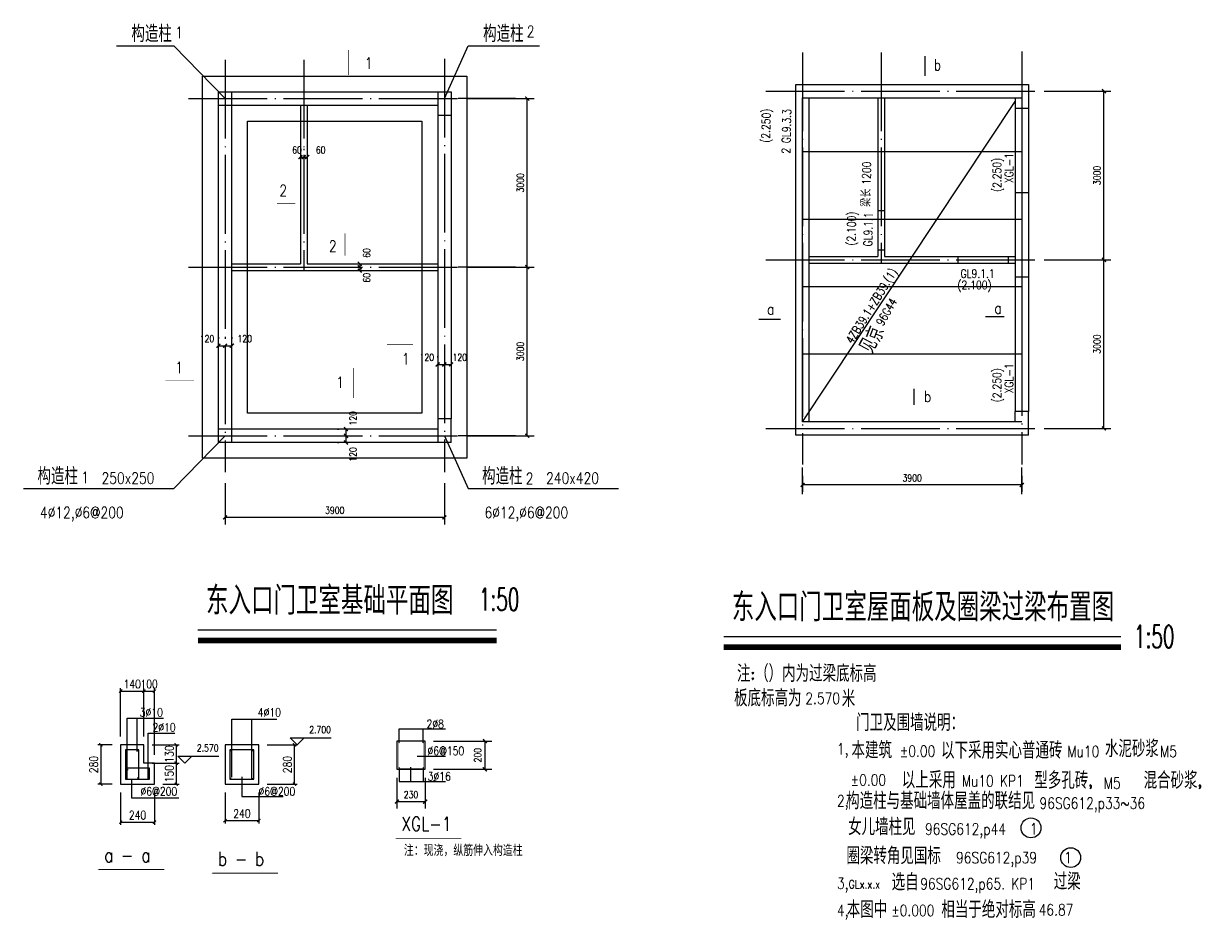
# Model space of a CAD drawing. Extents: x 782421 to 818568, y -186942 to -170294.
# Drawn here: x 782421 to 803353, y -186942 to -171001 of the extents above; entities that cross this region are included whole.
import ezdxf
from ezdxf.enums import TextEntityAlignment as Align

# ---------------------------------------------------------------- set-up
doc = ezdxf.new("R2010")
doc.units = 0
doc.header["$LTSCALE"] = 700
doc.header["$MEASUREMENT"] = 0
doc.linetypes.add('DOTE', pattern=[2.42, 2, -0.2, 0.02, -0.2])
doc.layers.get('0').update_dxf_attribs({"color": 150, "linetype": 'CONTINUOUS'})
for name, color, linetype in [('12', 7, 'CONTINUOUS'), ('AXIS', 3, 'CONTINUOUS'), ('DIM', 3, 'CONTINUOUS'), ('DOTE', 1, 'DOTE'), ('PO', 4, 'CONTINUOUS'), ('PUB_DIM', 3, 'CONTINUOUS'), ('WALL', 4, 'CONTINUOUS')]:
    doc.layers.add(name, color=color, linetype=linetype)
doc.styles.add('_HZTXT1', font='complex.shx', dxfattribs={"width": 0.8, "bigfont": 'hztxt.shx'})
doc.styles.add('_ROMANS', font='ROMANS.shx', dxfattribs={"width": 0.6})
doc.styles.add('DIM_FONT', font='SIMPLEX', dxfattribs={"width": 0.8})
doc.dimstyles.new('DIMN50', dxfattribs={"dimscale": 0.5, "dimtxt": 250, "dimasz": 1, "dimexe": 250, "dimexo": 300, "dimgap": 125, "dimtad": 1, "dimdec": 0, "dimzin": 0, "dimtxsty": 'DIM_FONT', "dimblk": '_DIMX', "dimblk1": '_DIMX', "dimblk2": '_DIMX', "dimsah": 1, "dimcen": 9, "dimdle": 48, "dimclrd": 256, "dimclrt": 7, "dimazin": 3, "dimtfac": 1, "dimtdec": 0, "dimtix": 1, "dimtmove": 0, "dimatfit": 3, "dimtolj": 1, "dimtzin": 0})
doc.dimstyles.new('NORMAL', dxfattribs={"dimtxt": 250, "dimasz": 1, "dimexe": 250, "dimexo": 300, "dimgap": 125, "dimtad": 1, "dimdec": 0, "dimzin": 0, "dimtxsty": 'DIM_FONT', "dimblk": '_DIMX', "dimblk1": '_DIMX', "dimblk2": '_DIMX', "dimsah": 1, "dimcen": 9, "dimdle": 48, "dimclrd": 256, "dimclrt": 7, "dimazin": 3, "dimtfac": 1, "dimtdec": 0, "dimtix": 1, "dimtmove": 0, "dimatfit": 3, "dimtolj": 1, "dimtzin": 0})

# ---------------------------------------------------------------- blocks, each defined once
blk = doc.blocks.new('_DIMX')
blk.add_lwpolyline([(-70, -70, 50, 50, 0), (70, 70, 50, 50, 0)], format="xyseb")
blk = doc.blocks.new('*D1')
at = {"color": 0, "linetype": 'BYBLOCK'}
for p, q in [((879293, -133246), (880482, -133246)), ((879293, -136246), (880482, -136246))]:
    blk.add_line(p, q, dxfattribs=at)
at = {"linetype": 'BYBLOCK'}
blk.add_line((880357, -136246), (880357, -133247), dxfattribs=at)
at = {"linetype": 'BYBLOCK', "xscale": 0.5, "yscale": 0.5, "zscale": 0.5}
for p, rotation in [((880357, -133246), 90), ((880357, -136246), 270)]:
    blk.add_blockref('_DIMX', p, dxfattribs=dict(at, rotation=rotation))
at = {"color": 7, "linetype": 'BYBLOCK', "insert": (880232, -134746), "char_height": 125, "attachment_point": 5, "rotation": 90, "style": 'DIM_FONT'}
blk.add_mtext('\\A1;3000', dxfattribs=at)
blk = doc.blocks.new('*D2')
at = {"color": 0, "linetype": 'BYBLOCK'}
for p, q in [((882246, -137089), (882246, -137376)), ((886146, -137089), (886146, -137376))]:
    blk.add_line(p, q, dxfattribs=at)
at = {"linetype": 'BYBLOCK'}
blk.add_line((886145, -137251), (882246, -137251), dxfattribs=at)
at = {"linetype": 'BYBLOCK', "xscale": 0.5, "yscale": 0.5, "zscale": 0.5}
for p, rotation in [((882246, -137251), 179.9999999999966), ((886146, -137251), 359.9999999999966)]:
    blk.add_blockref('_DIMX', p, dxfattribs=dict(at, rotation=rotation))
at = {"color": 7, "linetype": 'BYBLOCK', "insert": (884196, -137126), "char_height": 125, "attachment_point": 5, "style": 'DIM_FONT'}
blk.add_mtext('\\A1;3900', dxfattribs=at)
blk = doc.blocks.new('*D3')
at = {"color": 0, "linetype": 'BYBLOCK'}
for p, q in [((879293, -130246), (880482, -130246)), ((879293, -133246), (880482, -133246))]:
    blk.add_line(p, q, dxfattribs=at)
at = {"linetype": 'BYBLOCK'}
blk.add_line((880357, -133246), (880357, -130247), dxfattribs=at)
at = {"linetype": 'BYBLOCK', "xscale": 0.5, "yscale": 0.5, "zscale": 0.5}
for p, rotation in [((880357, -130246), 90), ((880357, -133246), 270)]:
    blk.add_blockref('_DIMX', p, dxfattribs=dict(at, rotation=rotation))
at = {"color": 7, "linetype": 'BYBLOCK', "insert": (880232, -131746), "char_height": 125, "attachment_point": 5, "rotation": 90, "style": 'DIM_FONT'}
blk.add_mtext('\\A1;3000', dxfattribs=at)
blk = doc.blocks.new('*D5')
at = {"color": 0, "linetype": 'BYBLOCK'}
for p, q in [((784800, -148366), (786000, -148366)), ((784800, -151366), (786000, -151366))]:
    blk.add_line(p, q, dxfattribs=at)
at = {"linetype": 'BYBLOCK'}
blk.add_line((785875, -151366), (785875, -148367), dxfattribs=at)
at = {"linetype": 'BYBLOCK', "xscale": 0.5, "yscale": 0.5, "zscale": 0.5}
for p, rotation in [((785875, -148366), 90), ((785875, -151366), 270)]:
    blk.add_blockref('_DIMX', p, dxfattribs=dict(at, rotation=rotation))
at = {"color": 7, "linetype": 'BYBLOCK', "insert": (785750, -149866), "char_height": 125, "attachment_point": 5, "rotation": 90, "style": 'DIM_FONT'}
blk.add_mtext('\\A1;3000', dxfattribs=at)
blk = doc.blocks.new('*D6')
at = {"color": 0, "linetype": 'BYBLOCK'}
for p, q in [((865179, -137089), (865179, -137824)), ((869079, -137089), (869079, -137824))]:
    blk.add_line(p, q, dxfattribs=at)
at = {"linetype": 'BYBLOCK'}
blk.add_line((869079, -137699), (865180, -137699), dxfattribs=at)
at = {"linetype": 'BYBLOCK', "xscale": 0.5, "yscale": 0.5, "zscale": 0.5}
for p, rotation in [((865179, -137699), 179.9999999999966), ((869079, -137699), 359.9999999999966)]:
    blk.add_blockref('_DIMX', p, dxfattribs=dict(at, rotation=rotation))
at = {"color": 7, "linetype": 'BYBLOCK', "insert": (867129, -137574), "char_height": 125, "attachment_point": 5, "style": 'DIM_FONT'}
blk.add_mtext('\\A1;3900', dxfattribs=at)
blk = doc.blocks.new('*D13')
at = {"color": 0, "linetype": 'BYBLOCK'}
for p, q in [((878228, -136246), (878253, -136246)), ((878228, -136366), (878253, -136366))]:
    blk.add_line(p, q, dxfattribs=at)
at = {"linetype": 'BYBLOCK'}
for p, q in [((878378, -136246), (878378, -136245)), ((878378, -136246), (878378, -136366)), ((878378, -136246), (878378, -136366)), ((878378, -136367), (878378, -136367))]:
    blk.add_line(p, q, dxfattribs=at)
at = {"linetype": 'BYBLOCK', "xscale": 0.5, "yscale": 0.5, "zscale": 0.5}
for p, rotation in [((878378, -136246), 270), ((878378, -136366), 90)]:
    blk.add_blockref('_DIMX', p, dxfattribs=dict(at, rotation=rotation))
at = {"color": 7, "linetype": 'BYBLOCK', "insert": (878503, -136579), "char_height": 125, "attachment_point": 5, "rotation": 90, "style": 'DIM_FONT'}
blk.add_mtext('\\A1;120', dxfattribs=at)
blk = doc.blocks.new('*D12')
at = {"color": 0, "linetype": 'BYBLOCK'}
for p, q in [((878228, -136126), (878253, -136126)), ((878228, -136246), (878253, -136246))]:
    blk.add_line(p, q, dxfattribs=at)
at = {"linetype": 'BYBLOCK'}
for p, q in [((878378, -136126), (878378, -136125)), ((878378, -136126), (878378, -136246)), ((878378, -136126), (878378, -136246)), ((878378, -136247), (878378, -136247))]:
    blk.add_line(p, q, dxfattribs=at)
at = {"linetype": 'BYBLOCK', "xscale": 0.5, "yscale": 0.5, "zscale": 0.5}
for p, rotation in [((878378, -136126), 270), ((878378, -136246), 90)]:
    blk.add_blockref('_DIMX', p, dxfattribs=dict(at, rotation=rotation))
at = {"color": 7, "linetype": 'BYBLOCK', "insert": (878503, -135935), "char_height": 125, "attachment_point": 5, "rotation": 90, "style": 'DIM_FONT'}
blk.add_mtext('\\A1;120', dxfattribs=at)
blk = doc.blocks.new('*D9')
at = {"color": 0, "linetype": 'BYBLOCK'}
for p, q in [((878895, -135598), (878895, -135623)), ((879015, -135598), (879015, -135623))]:
    blk.add_line(p, q, dxfattribs=at)
at = {"linetype": 'BYBLOCK'}
for p, q in [((878895, -135748), (878894, -135748)), ((878895, -135748), (879015, -135748)), ((878895, -135748), (879015, -135748)), ((879016, -135748), (879016, -135748))]:
    blk.add_line(p, q, dxfattribs=at)
at = {"linetype": 'BYBLOCK', "xscale": 0.5, "yscale": 0.5, "zscale": 0.5}
blk.add_blockref('_DIMX', (878895, -135748), dxfattribs=at)
at = {"linetype": 'BYBLOCK', "xscale": 0.5, "yscale": 0.5, "zscale": 0.5, "rotation": 180}
blk.add_blockref('_DIMX', (879015, -135748), dxfattribs=at)
at = {"color": 7, "linetype": 'BYBLOCK', "insert": (879169, -135623), "char_height": 125, "attachment_point": 5, "style": 'DIM_FONT'}
blk.add_mtext('\\A1;120', dxfattribs=at)
blk = doc.blocks.new('*D8')
at = {"color": 0, "linetype": 'BYBLOCK'}
for p, q in [((878775, -135598), (878775, -135623)), ((878895, -135598), (878895, -135623))]:
    blk.add_line(p, q, dxfattribs=at)
at = {"linetype": 'BYBLOCK'}
for p, q in [((878775, -135748), (878774, -135748)), ((878775, -135748), (878895, -135748)), ((878775, -135748), (878895, -135748)), ((878896, -135748), (878896, -135748))]:
    blk.add_line(p, q, dxfattribs=at)
at = {"linetype": 'BYBLOCK', "xscale": 0.5, "yscale": 0.5, "zscale": 0.5}
blk.add_blockref('_DIMX', (878775, -135748), dxfattribs=at)
at = {"linetype": 'BYBLOCK', "xscale": 0.5, "yscale": 0.5, "zscale": 0.5, "rotation": 180}
blk.add_blockref('_DIMX', (878895, -135748), dxfattribs=at)
at = {"color": 7, "linetype": 'BYBLOCK', "insert": (878583, -135623), "char_height": 125, "attachment_point": 5, "style": 'DIM_FONT'}
blk.add_mtext('\\A1;120', dxfattribs=at)
blk = doc.blocks.new('*D7')
at = {"color": 0, "linetype": 'BYBLOCK'}
for p, q in [((869477, -130246), (870677, -130246)), ((869477, -133246), (870677, -133246))]:
    blk.add_line(p, q, dxfattribs=at)
at = {"linetype": 'BYBLOCK'}
blk.add_line((870552, -133246), (870552, -130247), dxfattribs=at)
at = {"linetype": 'BYBLOCK', "xscale": 0.5, "yscale": 0.5, "zscale": 0.5}
for p, rotation in [((870552, -130246), 90), ((870552, -133246), 270)]:
    blk.add_blockref('_DIMX', p, dxfattribs=dict(at, rotation=rotation))
at = {"color": 7, "linetype": 'BYBLOCK', "insert": (870427, -131746), "char_height": 125, "attachment_point": 5, "rotation": 90, "style": 'DIM_FONT'}
blk.add_mtext('\\A1;3000', dxfattribs=at)
blk = doc.blocks.new('*D17')
at = {"color": 0, "linetype": 'BYBLOCK'}
for p, q in [((877240, -133246), (877265, -133246)), ((877240, -133306), (877265, -133306))]:
    blk.add_line(p, q, dxfattribs=at)
at = {"linetype": 'BYBLOCK'}
for p, q in [((877390, -133246), (877390, -133245)), ((877390, -133246), (877390, -133306)), ((877390, -133246), (877390, -133306)), ((877390, -133307), (877390, -133307))]:
    blk.add_line(p, q, dxfattribs=at)
at = {"linetype": 'BYBLOCK', "xscale": 0.5, "yscale": 0.5, "zscale": 0.5}
for p, rotation in [((877390, -133246), 270), ((877390, -133306), 90)]:
    blk.add_blockref('_DIMX', p, dxfattribs=dict(at, rotation=rotation))
at = {"color": 7, "linetype": 'BYBLOCK', "insert": (877515, -133434), "char_height": 125, "attachment_point": 5, "rotation": 90, "style": 'DIM_FONT'}
blk.add_mtext('\\A1;60', dxfattribs=at)
blk = doc.blocks.new('*D16')
at = {"color": 0, "linetype": 'BYBLOCK'}
for p, q in [((877240, -133186), (877265, -133186)), ((877240, -133246), (877265, -133246))]:
    blk.add_line(p, q, dxfattribs=at)
at = {"linetype": 'BYBLOCK'}
for p, q in [((877390, -133186), (877390, -133185)), ((877390, -133186), (877390, -133246)), ((877390, -133186), (877390, -133246)), ((877390, -133247), (877390, -133247))]:
    blk.add_line(p, q, dxfattribs=at)
at = {"linetype": 'BYBLOCK', "xscale": 0.5, "yscale": 0.5, "zscale": 0.5}
for p, rotation in [((877390, -133186), 270), ((877390, -133246), 90)]:
    blk.add_blockref('_DIMX', p, dxfattribs=dict(at, rotation=rotation))
at = {"color": 7, "linetype": 'BYBLOCK', "insert": (877515, -132994), "char_height": 125, "attachment_point": 5, "rotation": 90, "style": 'DIM_FONT'}
blk.add_mtext('\\A1;60', dxfattribs=at)
blk = doc.blocks.new('*D15')
at = {"color": 0, "linetype": 'BYBLOCK'}
for p, q in [((876395, -131138), (876395, -131163)), ((876455, -131138), (876455, -131163))]:
    blk.add_line(p, q, dxfattribs=at)
at = {"linetype": 'BYBLOCK'}
for p, q in [((876395, -131288), (876394, -131288)), ((876395, -131288), (876455, -131288)), ((876395, -131288), (876455, -131288)), ((876456, -131288), (876456, -131288))]:
    blk.add_line(p, q, dxfattribs=at)
at = {"linetype": 'BYBLOCK', "xscale": 0.5, "yscale": 0.5, "zscale": 0.5}
blk.add_blockref('_DIMX', (876395, -131288), dxfattribs=at)
at = {"linetype": 'BYBLOCK', "xscale": 0.5, "yscale": 0.5, "zscale": 0.5, "rotation": 180}
blk.add_blockref('_DIMX', (876455, -131288), dxfattribs=at)
at = {"color": 7, "linetype": 'BYBLOCK', "insert": (876694, -131163), "char_height": 125, "attachment_point": 5, "style": 'DIM_FONT'}
blk.add_mtext('\\A1;60', dxfattribs=at)
blk = doc.blocks.new('*D14')
at = {"color": 0, "linetype": 'BYBLOCK'}
for p, q in [((876335, -131138), (876335, -131163)), ((876395, -131138), (876395, -131163))]:
    blk.add_line(p, q, dxfattribs=at)
at = {"linetype": 'BYBLOCK'}
for p, q in [((876335, -131288), (876334, -131288)), ((876335, -131288), (876395, -131288)), ((876335, -131288), (876395, -131288)), ((876396, -131288), (876396, -131288))]:
    blk.add_line(p, q, dxfattribs=at)
at = {"linetype": 'BYBLOCK', "xscale": 0.5, "yscale": 0.5, "zscale": 0.5}
blk.add_blockref('_DIMX', (876335, -131288), dxfattribs=at)
at = {"linetype": 'BYBLOCK', "xscale": 0.5, "yscale": 0.5, "zscale": 0.5, "rotation": 180}
blk.add_blockref('_DIMX', (876395, -131288), dxfattribs=at)
at = {"color": 7, "linetype": 'BYBLOCK', "insert": (876274, -131163), "char_height": 125, "attachment_point": 5, "style": 'DIM_FONT'}
blk.add_mtext('\\A1;60', dxfattribs=at)
blk = doc.blocks.new('*D11')
at = {"color": 0, "linetype": 'BYBLOCK'}
for p, q in [((874995, -134494), (874995, -134519)), ((875115, -134494), (875115, -134519))]:
    blk.add_line(p, q, dxfattribs=at)
at = {"linetype": 'BYBLOCK'}
for p, q in [((874995, -134644), (874994, -134644)), ((874995, -134644), (875115, -134644)), ((874995, -134644), (875115, -134644)), ((875116, -134644), (875116, -134644))]:
    blk.add_line(p, q, dxfattribs=at)
at = {"linetype": 'BYBLOCK', "xscale": 0.5, "yscale": 0.5, "zscale": 0.5}
blk.add_blockref('_DIMX', (874995, -134644), dxfattribs=at)
at = {"linetype": 'BYBLOCK', "xscale": 0.5, "yscale": 0.5, "zscale": 0.5, "rotation": 180}
blk.add_blockref('_DIMX', (875115, -134644), dxfattribs=at)
at = {"color": 7, "linetype": 'BYBLOCK', "insert": (875344, -134519), "char_height": 125, "attachment_point": 5, "style": 'DIM_FONT'}
blk.add_mtext('\\A1;120', dxfattribs=at)
blk = doc.blocks.new('*D10')
at = {"color": 0, "linetype": 'BYBLOCK'}
for p, q in [((874875, -134494), (874875, -134519)), ((874995, -134494), (874995, -134519))]:
    blk.add_line(p, q, dxfattribs=at)
at = {"linetype": 'BYBLOCK'}
for p, q in [((874875, -134644), (874874, -134644)), ((874875, -134644), (874995, -134644)), ((874875, -134644), (874995, -134644)), ((874996, -134644), (874996, -134644))]:
    blk.add_line(p, q, dxfattribs=at)
at = {"linetype": 'BYBLOCK', "xscale": 0.5, "yscale": 0.5, "zscale": 0.5}
blk.add_blockref('_DIMX', (874875, -134644), dxfattribs=at)
at = {"linetype": 'BYBLOCK', "xscale": 0.5, "yscale": 0.5, "zscale": 0.5, "rotation": 180}
blk.add_blockref('_DIMX', (874995, -134644), dxfattribs=at)
at = {"color": 7, "linetype": 'BYBLOCK', "insert": (874673, -134519), "char_height": 125, "attachment_point": 5, "style": 'DIM_FONT'}
blk.add_mtext('\\A1;120', dxfattribs=at)
blk = doc.blocks.new('*D18')
at = {"color": 0, "linetype": 'BYBLOCK'}
for p, q in [((833372, -132454), (834411, -132454)), ((833372, -132954), (834411, -132954))]:
    blk.add_line(p, q, dxfattribs=at)
at = {"linetype": 'BYBLOCK'}
blk.add_line((834286, -132454), (834286, -132953), dxfattribs=at)
at = {"linetype": 'BYBLOCK', "xscale": 0.5, "yscale": 0.5, "zscale": 0.5}
for p, rotation in [((834286, -132454), 90), ((834286, -132954), 270)]:
    blk.add_blockref('_DIMX', p, dxfattribs=dict(at, rotation=rotation))
at = {"color": 7, "linetype": 'BYBLOCK', "insert": (834161, -132704), "char_height": 125, "attachment_point": 5, "rotation": 90, "style": 'DIM_FONT'}
blk.add_mtext('\\A1;200', dxfattribs=at)
blk = doc.blocks.new('*D19')
at = {"color": 0, "linetype": 'BYBLOCK'}
for p, q in [((792493, -147923), (792493, -148474)), ((792993, -147923), (792993, -148474))]:
    blk.add_line(p, q, dxfattribs=at)
at = {"linetype": 'BYBLOCK'}
blk.add_line((792493, -148349), (792992, -148349), dxfattribs=at)
at = {"linetype": 'BYBLOCK', "xscale": 0.5, "yscale": 0.5, "zscale": 0.5, "rotation": 180}
blk.add_blockref('_DIMX', (792493, -148349), dxfattribs=at)
at = {"linetype": 'BYBLOCK', "xscale": 0.5, "yscale": 0.5, "zscale": 0.5}
blk.add_blockref('_DIMX', (792993, -148349), dxfattribs=at)
at = {"color": 7, "linetype": 'BYBLOCK', "insert": (792743, -148224), "char_height": 125, "attachment_point": 5, "style": 'DIM_FONT'}
blk.add_mtext('\\A1;230', dxfattribs=at)
blk = doc.blocks.new('*D75')
at = {"color": 0, "linetype": 'BYBLOCK'}
for p, q in [((780820, -183740), (780820, -184315)), ((781420, -183740), (781420, -184315))]:
    blk.add_line(p, q, dxfattribs=at)
at = {"linetype": 'BYBLOCK'}
blk.add_line((780820, -184265), (781420, -184265), dxfattribs=at)
at = {"linetype": 'BYBLOCK', "xscale": 0.4, "yscale": 0.4, "zscale": 0.4, "rotation": 180}
blk.add_blockref('_DIMX', (780820, -184265), dxfattribs=at)
at = {"linetype": 'BYBLOCK', "xscale": 0.4, "yscale": 0.4, "zscale": 0.4}
blk.add_blockref('_DIMX', (781420, -184265), dxfattribs=at)
at = {"color": 7, "linetype": 'BYBLOCK', "insert": (781120, -184140), "char_height": 150, "attachment_point": 5, "style": 'DIM_FONT'}
blk.add_mtext('\\A1;240', dxfattribs=at)
blk = doc.blocks.new('*D76')
at = {"color": 0, "linetype": 'BYBLOCK'}
for p, q in [((780670, -182890), (780417, -182890)), ((780670, -183590), (780417, -183590))]:
    blk.add_line(p, q, dxfattribs=at)
at = {"linetype": 'BYBLOCK'}
blk.add_line((780467, -182891), (780467, -183590), dxfattribs=at)
at = {"linetype": 'BYBLOCK', "xscale": 0.4, "yscale": 0.4, "zscale": 0.4}
for p, rotation in [((780467, -182890), 90), ((780467, -183590), 270)]:
    blk.add_blockref('_DIMX', p, dxfattribs=dict(at, rotation=rotation))
at = {"color": 7, "linetype": 'BYBLOCK', "insert": (780342, -183240), "char_height": 150, "attachment_point": 5, "rotation": 90, "style": 'DIM_FONT'}
blk.add_mtext('\\A1;280', dxfattribs=at)
blk = doc.blocks.new('*D77')
at = {"color": 0, "linetype": 'BYBLOCK'}
for p, q in [((781383, -182890), (781859, -182890)), ((781383, -183215), (781859, -183215))]:
    blk.add_line(p, q, dxfattribs=at)
at = {"linetype": 'BYBLOCK'}
for p, q in [((781809, -182890), (781809, -182889)), ((781809, -182890), (781809, -183215)), ((781809, -183216), (781809, -183216))]:
    blk.add_line(p, q, dxfattribs=at)
at = {"linetype": 'BYBLOCK', "xscale": 0.4, "yscale": 0.4, "zscale": 0.4}
for p, rotation in [((781809, -182890), 270), ((781809, -183215), 90)]:
    blk.add_blockref('_DIMX', p, dxfattribs=dict(at, rotation=rotation))
at = {"color": 7, "linetype": 'BYBLOCK', "insert": (781684, -183053), "char_height": 150, "attachment_point": 5, "rotation": 90, "style": 'DIM_FONT'}
blk.add_mtext('\\A1;130', dxfattribs=at)
blk = doc.blocks.new('*D78')
at = {"linetype": 'BYBLOCK'}
for p, q in [((781809, -183215), (781809, -183214)), ((781809, -183215), (781809, -183590)), ((781809, -183591), (781809, -183591))]:
    blk.add_line(p, q, dxfattribs=at)
at = {"color": 0, "linetype": 'BYBLOCK'}
blk.add_line((781570, -183590), (781859, -183590), dxfattribs=at)
at = {"linetype": 'BYBLOCK', "xscale": 0.4, "yscale": 0.4, "zscale": 0.4}
for p, rotation in [((781809, -183215), 270), ((781809, -183590), 90)]:
    blk.add_blockref('_DIMX', p, dxfattribs=dict(at, rotation=rotation))
at = {"color": 7, "linetype": 'BYBLOCK', "insert": (781684, -183403), "char_height": 150, "attachment_point": 5, "rotation": 90, "style": 'DIM_FONT'}
blk.add_mtext('\\A1;150', dxfattribs=at)
blk = doc.blocks.new('*D79')
at = {"color": 0, "linetype": 'BYBLOCK'}
for p, q in [((782677, -183740), (782677, -184287)), ((783277, -183740), (783277, -184287))]:
    blk.add_line(p, q, dxfattribs=at)
at = {"linetype": 'BYBLOCK'}
blk.add_line((782677, -184237), (783277, -184237), dxfattribs=at)
at = {"linetype": 'BYBLOCK', "xscale": 0.4, "yscale": 0.4, "zscale": 0.4, "rotation": 180}
blk.add_blockref('_DIMX', (782677, -184237), dxfattribs=at)
at = {"linetype": 'BYBLOCK', "xscale": 0.4, "yscale": 0.4, "zscale": 0.4}
blk.add_blockref('_DIMX', (783277, -184237), dxfattribs=at)
at = {"color": 7, "linetype": 'BYBLOCK', "insert": (782977, -184112), "char_height": 150, "attachment_point": 5, "style": 'DIM_FONT'}
blk.add_mtext('\\A1;240', dxfattribs=at)
blk = doc.blocks.new('*D80')
at = {"color": 0, "linetype": 'BYBLOCK'}
for p, q in [((783427, -182890), (783961, -182890)), ((783427, -183590), (783961, -183590))]:
    blk.add_line(p, q, dxfattribs=at)
at = {"linetype": 'BYBLOCK'}
blk.add_line((783911, -183590), (783911, -182891), dxfattribs=at)
at = {"linetype": 'BYBLOCK', "xscale": 0.4, "yscale": 0.4, "zscale": 0.4}
for p, rotation in [((783911, -182890), 90), ((783911, -183590), 270)]:
    blk.add_blockref('_DIMX', p, dxfattribs=dict(at, rotation=rotation))
at = {"color": 7, "linetype": 'BYBLOCK', "insert": (783786, -183240), "char_height": 150, "attachment_point": 5, "rotation": 90, "style": 'DIM_FONT'}
blk.add_mtext('\\A1;280', dxfattribs=at)
blk = doc.blocks.new('*D81')
at = {"color": 0, "linetype": 'BYBLOCK'}
for p, q in [((784148, -183686), (784148, -182829)), ((784561, -183686), (784561, -182829))]:
    blk.add_line(p, q, dxfattribs=at)
at = {"linetype": 'BYBLOCK'}
blk.add_line((784148, -182879), (784560, -182879), dxfattribs=at)
at = {"linetype": 'BYBLOCK', "xscale": 0.4, "yscale": 0.4, "zscale": 0.4, "rotation": 180}
blk.add_blockref('_DIMX', (784148, -182879), dxfattribs=at)
at = {"linetype": 'BYBLOCK', "xscale": 0.4, "yscale": 0.4, "zscale": 0.4}
blk.add_blockref('_DIMX', (784561, -182879), dxfattribs=at)
at = {"color": 7, "linetype": 'BYBLOCK', "insert": (784354, -182754), "char_height": 150, "attachment_point": 5, "style": 'DIM_FONT'}
blk.add_mtext('\\A1;140', dxfattribs=at)
blk = doc.blocks.new('*D82')
at = {"linetype": 'BYBLOCK'}
for p, q in [((784560, -182879), (784560, -182879)), ((784561, -182879), (784748, -182879)), ((784748, -182879), (784749, -182879))]:
    blk.add_line(p, q, dxfattribs=at)
at = {"color": 0, "linetype": 'BYBLOCK'}
for p, q in [((784561, -183686), (784561, -182829)), ((784748, -184011), (784748, -182829))]:
    blk.add_line(p, q, dxfattribs=at)
at = {"linetype": 'BYBLOCK', "xscale": 0.4, "yscale": 0.4, "zscale": 0.4}
blk.add_blockref('_DIMX', (784561, -182879), dxfattribs=at)
at = {"linetype": 'BYBLOCK', "xscale": 0.4, "yscale": 0.4, "zscale": 0.4, "rotation": 180}
blk.add_blockref('_DIMX', (784748, -182879), dxfattribs=at)
at = {"color": 7, "linetype": 'BYBLOCK', "insert": (784654, -182754), "char_height": 150, "attachment_point": 5, "style": 'DIM_FONT'}
blk.add_mtext('\\A1;100', dxfattribs=at)

msp = doc.modelspace()

# ---------------------------------------------------------------- linework, layer by layer
at = {"color": 7, "linetype": 'BYBLOCK'}
for p, q in [((784072.6, -171396), (785093.4, -171396)), ((786006.5, -172336.5), (785093.4, -171396)), ((789906.5, -172336.5), (790327.8, -171396)), ((790327.8, -171396), (791598.6, -171396)), ((796275.5, -178085.3), (800055.5, -172386.2)), ((786006.5, -178336.5), (785093.4, -179277)), ((789906.5, -178336.5), (790327.8, -179277)), ((782420.8, -179277), (785093.4, -179277)), ((790327.8, -179277), (793000.5, -179277)), ((785522.6, -181791.2), (790835, -181791.2)), ((794874, -181909.4), (801938.9, -181909.4))]:
    msp.add_line(p, q, dxfattribs=at)
for p, q in [((798451.8, -171583.9), (798451.8, -171932.6)), ((785886.5, -178456.5), (785886.5, -172216.5)), ((785886.5, -172216.5), (790026.5, -172216.5)), ((786126.5, -178456.5), (786126.5, -172216.5)), ((789786.5, -172216.5), (789786.5, -174136.5)), ((790026.5, -172216.5), (790026.5, -172636.5)), ((785886.5, -172456.5), (789786.5, -172456.5)), ((789786.5, -172636.5), (789786.5, -178456.5)), ((790026.5, -172636.5), (789786.5, -172636.5)), ((790026.5, -172636.5), (790026.5, -178036.5)), ((799530.3, -176214.4), (799863.4, -176214.4)), ((795501.4, -176262), (795882.1, -176262)), ((798261.4, -177783.8), (798261.4, -177498.5)), ((790026.5, -178036.5), (789786.5, -178036.5)), ((790026.5, -178456.5), (790026.5, -178036.5)), ((789786.5, -178216.5), (785886.5, -178216.5)), ((790026.5, -178456.5), (785886.5, -178456.5)), ((784473, -183923.4), (784235.5, -183923.4)), ((784235.5, -183923.4), (784235.5, -184448.4)), ((784473, -184448.4), (784473, -183923.4)), ((786517.5, -183923.4), (786092.5, -183923.4)), ((786092.5, -183923.4), (786092.5, -184448.4)), ((786517.5, -184448.4), (786517.5, -183923.4)), ((784660.5, -184248.4), (784235.5, -184248.4)), ((784236.4, -184274.8), (784282.2, -184274.8)), ((784454, -184409.3), (784454, -184446.5)), ((784660.5, -184448.4), (784660.5, -184248.4)), ((784235.5, -184448.4), (784660.5, -184448.4)), ((786092.5, -184448.4), (786517.5, -184448.4))]:
    msp.add_line(p, q)
at = {"color": 7, "linetype": 'BYBLOCK', "const_width": 100}
for points in [[(785522.6, -181978), (790835, -181978)], [(794874, -182096.2), (801938.9, -182096.2)]]:
    msp.add_lwpolyline(points, dxfattribs=at)
at = {"layer": '12'}
for p, q in [((784148, -183835.9), (784148, -184535.9)), ((784560.5, -183835.9), (784148, -183835.9)), ((784560.5, -184160.9), (784560.5, -183835.9)), ((786005, -183835.9), (786005, -184535.9)), ((786605, -183835.9), (786005, -183835.9)), ((786605, -184535.9), (786605, -183835.9)), ((784748, -184160.9), (784560.5, -184160.9)), ((784748, -184535.9), (784748, -184160.9)), ((784148, -184535.9), (784748, -184535.9)), ((786005, -184535.9), (786605, -184535.9))]:
    msp.add_line(p, q, dxfattribs=at)
for points, const_width in [([(784243.3, -183940.4, 1), (784253.9, -183940.4, 1)], 9.38), ([(784448.2, -183940.9, 1), (784458.8, -183940.9, 1)], 9.38), ([(786100.2, -183940.4, 1), (786110.8, -183940.4, 1)], 9.38), ([(786494.8, -183940.9, 1), (786505.4, -183940.9, 1)], 9.38), ([(789097.5, -183802, 1), (789102.8, -183802, 1)], 4.75), ([(789527.6, -183802, 1), (789532.8, -183802, 1)], 4.75), ([(784633.9, -184267.3, 1), (784644.5, -184267.3, 1)], 9.38), ([(789095.2, -184238.9, 1), (789100.4, -184238.9, 1)], 4.75), ([(789300.7, -184236.6, 1), (789306, -184236.6, 1)], 4.75), ([(789525.2, -184236.6, 1), (789530.4, -184236.6, 1)], 4.75), ([(784247.2, -184428.8, 1), (784257.9, -184428.8, 1)], 9.38), ([(784643.5, -184428.8, 1), (784654.2, -184428.8, 1)], 9.38), ([(786104.1, -184428.8, 1), (786114.8, -184428.8, 1)], 9.38), ([(786490.3, -184432.2, 1), (786501, -184432.2, 1)], 9.38)]:
    msp.add_lwpolyline(points, format="xyb", close=True, dxfattribs=dict(at, const_width=const_width))
at = {"layer": '12', "const_width": 4}
msp.add_lwpolyline([(789088.3, -183792.6), (789088.3, -183802.6), (789088.3, -184248.4), (789542, -184248.4), (789542, -183790.2), (789088.3, -183790.2)], dxfattribs=at)
at = {"layer": '12'}
for centre in [(800338.9, -185312.3), (801045.8, -185841.2)]:
    msp.add_circle(centre, 176.7, dxfattribs=at)
at = {"layer": 'AXIS'}
for p, q in [((791170.8, -172336.5), (790153.7, -172336.5)), ((791170.8, -175336.5), (790153.7, -175336.5)), ((791170.8, -175336.5), (790153.7, -175336.5)), ((791170.8, -178336.5), (790153.7, -178336.5)), ((796275.5, -179373.5), (796275.5, -178898.3)), ((800175.5, -179373.5), (800175.5, -178898.3))]:
    msp.add_line(p, q, dxfattribs=at)
at = {"layer": 'DIM'}
for p, q in [((789102.5, -183798.8), (789102.5, -183553.1)), ((789102.5, -183553.1), (789924.8, -183553.1)), ((789527.8, -183801.1), (789527.8, -183553.1)), ((789423.6, -184033.6), (789924.8, -184033.6)), ((789102.5, -184238.9), (789102.5, -184490.1)), ((789305.7, -184234.2), (789305.7, -184490.1)), ((789527.8, -184236.6), (789527.8, -184490.1)), ((789102.5, -184490.1), (789924.8, -184490.1)), ((789707, -184473.6), (789761.1, -184473.6))]:
    msp.add_line(p, q, dxfattribs=at)
at = {"layer": 'DIM', "const_width": 10}
for points in [[(788204, -171475), (788204, -171917.1)], [(786926.5, -174205.9), (787256.9, -174205.9)], [(788137.9, -174734.1), (788137.9, -175130.2)], [(788886.8, -176714.7), (789349.3, -176714.7)], [(788291.5, -177132.9), (788291.5, -177661.1)], [(784944.2, -177353), (785450.8, -177353)]]:
    msp.add_lwpolyline(points, dxfattribs=at)
at = {"layer": 'DIM'}
for points in [[(789027, -185497.6, 4, 4, 0), (789042, -185497.6, 15, 15, 0), (790208.5, -185497.6, 15, 15, 0)], [(783741.3, -186052, 4, 4, 0), (783756.3, -186052, 15, 15, 0), (784922.9, -186052, 15, 15, 0)], [(785764.2, -186117.2, 4, 4, 0), (785779.2, -186117.2, 15, 15, 0), (786945.8, -186117.2, 15, 15, 0)]]:
    msp.add_lwpolyline(points, format="xyseb", dxfattribs=at)
at = {"layer": 'DOTE'}
for p, q in [((789906.5, -171628.3), (789906.5, -178981.1)), ((796275.5, -171515.2), (796275.5, -178849.9)), ((797675.5, -171515.2), (797675.5, -175265.3)), ((800175.5, -171497.1), (800175.5, -178849.9)), ((786006.5, -171646.4), (786006.5, -178981.1)), ((787406.5, -171646.4), (787406.5, -175396.5)), ((795622, -172205.3), (800508.8, -172205.3)), ((785353, -172336.5), (790239.9, -172336.5)), ((785353, -175336.5), (790239.9, -175336.5)), ((795622, -175205.3), (800508.8, -175205.3)), ((785353, -178336.5), (790239.9, -178336.5)), ((795622, -178205.3), (800508.8, -178205.3))]:
    msp.add_line(p, q, dxfattribs=at)
at = {"layer": 'PUB_DIM'}
for p, q in [((784262.6, -184448.4), (784262.6, -183359.9)), ((784262.6, -183359.9), (784911.6, -183359.9)), ((784444.3, -183954.3), (784444.3, -183359.9)), ((786127.3, -184411.8), (786127.3, -183379.2)), ((786127.3, -183379.2), (786927.1, -183379.2)), ((786480.6, -184431.8), (786480.6, -183379.2)), ((784636, -184432.2), (784636, -183630)), ((784636, -183630), (785110.5, -183630)), ((787164.1, -183710.9), (787414.1, -183710.9)), ((787289.1, -183835.9), (787164.1, -183710.9)), ((787289.1, -183710.9), (787892.7, -183710.9)), ((787414.1, -183710.9), (787289.1, -183835.9)), ((785165.3, -184035.9), (785415.3, -184035.9)), ((785290.3, -184160.9), (785165.3, -184035.9)), ((785290.3, -184035.9), (785893.9, -184035.9)), ((785415.3, -184035.9), (785290.3, -184160.9)), ((786300.6, -184405.1), (786300.6, -184751.5)), ((784342.2, -184441.8), (784342.2, -184777.8)), ((784342.2, -184777.8), (785181.2, -184777.8)), ((786300.6, -184751.5), (787040.4, -184751.5))]:
    msp.add_line(p, q, dxfattribs=at)
at = {"layer": 'WALL'}
for p, q in [((785606.5, -178736.5), (785606.5, -171936.5)), ((785606.5, -171936.5), (790306.5, -171936.5)), ((790306.5, -171936.5), (790306.5, -178736.5)), ((796155.5, -178325.3), (796155.5, -172085.3)), ((796155.5, -172085.3), (800295.5, -172085.3)), ((800295.5, -172085.3), (800295.5, -172505.3)), ((787346.5, -172456.5), (787346.5, -175156.5)), ((787466.5, -172456.5), (787466.5, -175156.5)), ((796275.5, -172325.3), (800175.5, -172325.3)), ((796275.5, -178085.3), (796275.5, -172325.3)), ((796395.5, -178085.3), (796395.5, -172325.3)), ((797615.5, -172325.3), (797615.5, -175025.3)), ((797735.5, -172325.3), (797735.5, -175025.3)), ((800055.5, -172325.3), (800055.5, -172505.3)), ((800055.5, -172505.3), (800055.5, -177905.3)), ((800055.5, -172505.3), (800295.5, -172505.3)), ((800175.5, -172505.3), (800175.5, -177905.3)), ((800295.5, -172505.3), (800295.5, -177905.3)), ((786406.5, -177936.5), (786406.5, -172736.5)), ((786406.5, -172736.5), (789506.5, -172736.5)), ((789506.5, -172736.5), (789506.5, -177936.5)), ((800175.5, -173285.3), (796275.5, -173285.3)), ((800055.5, -174005.3), (800295.5, -174005.3)), ((797615.5, -174325.3), (797735.5, -174325.3)), ((800175.5, -174485.3), (796275.5, -174485.3)), ((787346.5, -175156.5), (787346.5, -175276.5)), ((787466.5, -175156.5), (787466.5, -175276.5)), ((796395.5, -175145.3), (797615.5, -175145.3)), ((797615.5, -175025.3), (797615.5, -175145.3)), ((797615.5, -175025.3), (797735.5, -175025.3)), ((797735.5, -175025.3), (797735.5, -175145.3)), ((797735.5, -175145.3), (799935.5, -175145.3)), ((799035.5, -175145.3), (799035.5, -175265.3)), ((799935.5, -175145.3), (800055.5, -175145.3)), ((799935.5, -175145.3), (799935.5, -175265.3)), ((786126.5, -175276.5), (787346.5, -175276.5)), ((786126.5, -175396.5), (789786.5, -175396.5)), ((787466.5, -175276.5), (789786.5, -175276.5)), ((796395.5, -175265.3), (799935.5, -175265.3)), ((799935.5, -175265.3), (800055.5, -175265.3)), ((800055.5, -175505.3), (800295.5, -175505.3)), ((800175.5, -175685.3), (796275.5, -175685.3)), ((800175.5, -176885.3), (796275.5, -176885.3)), ((800055.5, -178085.3), (800055.5, -177905.3)), ((800295.5, -177905.3), (800055.5, -177905.3)), ((800295.5, -178325.3), (800295.5, -177905.3)), ((789506.5, -177936.5), (786406.5, -177936.5)), ((800175.5, -178085.3), (796275.5, -178085.3)), ((800295.5, -178325.3), (796155.5, -178325.3)), ((790306.5, -178736.5), (785606.5, -178736.5)), ((789061.7, -183768.8), (789061.7, -184268.8)), ((789561.7, -183768.8), (789061.7, -183768.8)), ((789561.7, -184268.8), (789561.7, -183768.8)), ((789061.7, -184268.8), (789561.7, -184268.8))]:
    msp.add_line(p, q, dxfattribs=at)

# ---------------------------------------------------------------- texts
at = {"color": 7, "linetype": 'BYBLOCK', "width": 0.8}
for s, height, style, p in [('b', 200, '_HZTXT1', (798610.4, -171837.5)), ('GL9.1.1', 150, 'DIM_FONT', (799085.5, -175525.5)), ('(2.100)', 150, 'DIM_FONT', (799031.2, -175728.9)), ('a', 200, '_HZTXT1', (799689, -176165.4)), ('a', 200, '_HZTXT1', (795644.2, -176181.2)), ('b', 200, '_HZTXT1', (798435.9, -177734.8))]:
    msp.add_text(s, height=height, dxfattribs=dict(at, style=style)).set_placement(p)
for s, rotation, style, p in [('(2.250)', 88.66706, 'DIM_FONT', (795693.3, -173124.3)), ('2 GL9.3.3', 88.66706, 'DIM_FONT', (796054.6, -173317.2)), ('1200', 88.66706, 'DIM_FONT', (797483.9, -173870.5)), ('(2.250)', 90, 'DIM_FONT', (799807.6, -173998.7)), ('XGL-1', 90, 'DIM_FONT', (800024.3, -173839.9)), ('梁长', 88.66706, '_HZTXT1', (797483.9, -174263.9)), ('(2.100)', 88.66706, 'DIM_FONT', (797212.4, -174955.7)), ('GL9.1.1', 88.66706, 'DIM_FONT', (797511, -174969.3)), ('96G44', 60.15936, 'DIM_FONT', (797706.2, -176393.8)), ('(2.250)', 90, 'DIM_FONT', (799807.6, -177740)), ('XGL-1', 90, 'DIM_FONT', (800024.3, -177581.2))]:
    msp.add_text(s, height=150, rotation=rotation, dxfattribs=dict(at, style=style)).set_placement(p)
at = {"layer": '12', "style": '_HZTXT1', "width": 0.8}
msp.add_text('GLx.x.x', height=150, dxfattribs=at).set_placement((797096.1, -186390.5))
at = {"layer": 'DIM', "width": 0.8}
for s, height, rotation, style, p in [('构造柱', 300, 360, '_HZTXT1', (784339.8, -171332.5)), ('构造柱', 300, 360, '_HZTXT1', (790595.1, -171332.5)), ('4ZB39.1+ZB39.(1)', 150, 58, 'DIM_FONT', (797162.7, -176709.7))]:
    msp.add_text(s, height=height, rotation=rotation, dxfattribs=dict(at, style=style)).set_placement(p)
at = {"layer": 'DIM'}
for s, height, style, width, p in [('1', 200, '_HZTXT1', 0.8, (788490.3, -171807.1)), ('2', 200, '_HZTXT1', 0.8, (786970.6, -174073.9)), ('2', 200, '_HZTXT1', 0.8, (787851.6, -175064.2)), ('1', 200, '_HZTXT1', 0.8, (789151.1, -177066.9)), ('1', 200, '_HZTXT1', 0.8, (785120.5, -177220.9)), ('1', 200, '_HZTXT1', 0.8, (787983.1, -177485)), ('构造柱', 300, '_HZTXT1', 0.8, (782669.1, -179204)), ('构造柱', 300, '_HZTXT1', 0.8, (790576.1, -179204)), ('东入口门卫室基础平面图', 500, '_HZTXT1', 0.8, (785666.6, -181518.9)), ('1:50', 400, '_ROMANS', 0.6, (790519.9, -181445.8)), ('东入口门卫室屋面板及圈梁过梁布置图', 500, '_HZTXT1', 0.8, (795017.9, -181637.1)), ('1:50', 400, '_ROMANS', 0.6, (802170.6, -182108.2)), ('注:（）内为过梁底标高', 300, '_HZTXT1', 0.8, (795109.7, -182715.5)), ('板底标高为', 300, '_HZTXT1', 0.8, (795058.3, -183151.9)), ('米', 300, '_HZTXT1', 0.8, (796973.1, -183163.7)), ('2%%c8', 150, 'DIM_FONT', 0.8, (789588.7, -183537.4)), ('以下采用实心普通砖', 300, '_HZTXT1', 0.8, (798739.3, -184082.8)), ('水泥砂浆', 300, '_HZTXT1', 0.8, (801653.2, -184053.6)), ('%%c6@150', 150, 'DIM_FONT', 0.8, (789605.6, -184017.3)), ('3%%c16', 150, 'DIM_FONT', 0.8, (789609, -184470.2)), ('以上采用', 300, '_HZTXT1', 0.8, (798042.1, -184609.8)), ('型多孔砖,     混合砂浆,', 300, '_HZTXT1', 0.8, (800397.9, -184617.3)), ('构造柱与基础墙体屋盖的联结见', 300, '_HZTXT1', 0.8, (797051.5, -184980.5)), ('XGL-1', 250, '_HZTXT1', 0.8, (789140.4, -185366.8)), ('女儿墙柱见', 300, '_HZTXT1', 0.8, (797086.1, -185442.9)), ('圈梁转角见国标', 300, '_HZTXT1', 0.8, (797056.3, -185958.9)), ('a - a', 250, '_HZTXT1', 0.8, (783854.8, -185921.1)), ('b - b', 250, '_HZTXT1', 0.8, (785877.7, -185986.4)), ('过梁', 300, '_HZTXT1', 0.8, (800743.7, -186417.3)), ('选自', 300, '_HZTXT1', 0.8, (797861.2, -186426.3)), ('本图中', 300, '_HZTXT1', 0.8, (797062.8, -186915.1)), ('相当于绝对标高', 300, '_HZTXT1', 0.8, (798744.9, -186915.1))]:
    msp.add_text(s, height=height, dxfattribs=dict(at, style=style, width=width)).set_placement(p)
at = {"layer": 'PO', "style": '_HZTXT1', "width": 0.8}
msp.add_text('本建筑', height=300, dxfattribs=at).set_placement((797146.7, -184079.1))
at = {"layer": 'PUB_DIM', "width": 0.8}
for s, height, rotation, style, p in [('1', 200, 360, 'DIM_FONT', (785116.7, -171259.4)), ('2', 200, 360, 'DIM_FONT', (791372, -171241.2)), ('京', 300, 68.82816, '_HZTXT1', (797663, -176687.8)), ('见', 300, 61.80834, '_HZTXT1', (797521.3, -176904))]:
    msp.add_text(s, height=height, rotation=rotation, dxfattribs=dict(at, style=style)).set_placement(p)
for s, height, style, p in [('1', 200, 'DIM_FONT', (783445.9, -179177.1)), ('250x250', 200, 'DIM_FONT', (783808.2, -179189.4)), ('2', 200, 'DIM_FONT', (791353, -179195.3)), ('240x420', 200, 'DIM_FONT', (791715.3, -179189.4)), ('4%%c12,%%c6@200', 200, 'DIM_FONT', (782712.9, -179802.4)), ('6%%c12,%%c6@200', 200, 'DIM_FONT', (790619.9, -179802.4)), ('3%%c10', 150, '_HZTXT1', (784487.7, -183332.6)), ('4%%c10', 150, '_HZTXT1', (786587.2, -183332.6)), ('门卫及围墙说明：', 300, '_HZTXT1', (797228.4, -183588.5)), ('2%%c10', 150, '_HZTXT1', (784714.3, -183599.1)), ('1,', 200, 'DIM_FONT', (796888.4, -184007)), ('%%p0.00', 200, 'DIM_FONT', (798005.5, -184047.6)), ('Mu10 ', 200, 'DIM_FONT', (800984.7, -184053.5)), ('M5', 200, 'DIM_FONT', (802633.6, -184053.5)), ('%%p0.00', 200, 'DIM_FONT', (797131.9, -184560.5)), ('Mu10 KP1', 200, 'DIM_FONT', (799108.3, -184577)), ('%%c6@200', 150, '_HZTXT1', (784501, -184738.2)), ('%%c6@200', 150, '_HZTXT1', (786600.5, -184738.2)), ('M5', 200, 'DIM_FONT', (801633.8, -184617.3)), ('2,', 200, 'DIM_FONT', (796888.4, -184932.2)), ('96SG612,p33~36', 200, 'DIM_FONT', (800490, -184972.7)), ('96SG612,p44', 200, 'DIM_FONT', (798454.4, -185433.5)), ('1', 200, 'DIM_FONT', (800319.3, -185430)), ('注：现浇，纵筋伸入构造柱', 200, '_HZTXT1', (789185.4, -185812.3)), ('96SG612,p39   1', 200, 'DIM_FONT', (799006.3, -185942.3)), ('3,', 200, 'DIM_FONT', (796888.4, -186398.7)), ('96SG612,p65. KP1', 200, 'DIM_FONT', (798368.9, -186406.5)), ('4,', 200, 'DIM_FONT', (796888.4, -186881))]:
    msp.add_text(s, height=height, dxfattribs=dict(at, style=style)).set_placement(p)
at = {"layer": 'PUB_DIM', "style": 'DIM_FONT', "width": 0.8}
for s, height, p in [('2.570', 200, (796634.7, -183008.6)), ('2.700', 125, (787695.2, -183566.8)), ('2.570', 125, (785696.4, -183891.8)), ('%%p0.000', 200, (798237.7, -186781.1)), ('46.87', 200, (800784, -186770))]:
    msp.add_text(s, height=height, dxfattribs=at).set_placement(p, align=Align.MIDDLE)

# ---------------------------------------------------------------- dimensions: what is measured, and where the dimension line sits
at = {"layer": 'DIM'}
for p1, p2, distance, picture, middle, set_off in [((800422.7, -175205.3), (800422.7, -172205.3), -1214.4, '*D3', (801512, -173705.3), (-78720, -41958.8)), ((790153.7, -175336.5), (790153.7, -172336.5), -1225.4, '*D7', (791254.1, -173836.5), (-79173, -42090)), ((800422.7, -178205.3), (800422.7, -175205.3), -1214.4, '*D1', (801512, -176705.3), (-78720, -41958.8)), ((790153.7, -178336.5), (790153.7, -175336.5), -1225.4, '*D5', (791254.1, -176836.5), (5504.1, -26970.2)), ((800175.5, -178898.3), (796275.5, -178898.3), 311.2, '*D2', (798225.5, -179084.5), (-85970.3, -41958.8)), ((789906.5, -179029.5), (786006.5, -179029.5), 759.5, '*D6', (787956.5, -179664), (-79173, -42090))]:
    dim = msp.add_aligned_dim(p1=p1, p2=p2, distance=distance, dimstyle='DIMN50', dxfattribs=at)
    dim.commit()
    dim.dimension.update_dxf_attribs({"geometry": picture, "text_midpoint": middle, "insert": set_off})
for base, p1, p2, angle, picture, middle, dimtype, set_off in [((787406.5, -173377.7), (787346.5, -173377.7), (787406.5, -173377.7), 0, '*D14', (787285, -173252.7), 161, (-88988.9, -42090)), ((788400.9, -175336.5), (788400.9, -175276.5), (788400.9, -175336.5), 270, '*D16', (788525.9, -175083.7), 161, (-88988.9, -42090)), ((788400.9, -175396.5), (788400.9, -175336.5), (788400.9, -175396.5), 270, '*D17', (788525.9, -175523.7), 160, (-88988.9, -42090)), ((786006.5, -176734.1), (785886.5, -176734.1), (786006.5, -176734.1), 0, '*D10', (785684.2, -176609.1), 161, (-88988.9, -42090)), ((789906.5, -177067.5), (789786.5, -177067.5), (789906.5, -177067.5), 0, '*D8', (789594, -176942.5), 161, (-88988.9, -41319.8)), ((788155.4, -178336.5), (788155.4, -178216.5), (788155.4, -178336.5), 270, '*D12', (788280.4, -178025.1), 161, (-90222.4, -42090)), ((788155.4, -178456.5), (788155.4, -178336.5), (788155.4, -178456.5), 270, '*D13', (788280.4, -178668.8), 160, (-90222.4, -42090))]:
    dim = msp.add_linear_dim(base=base, p1=p1, p2=p2, angle=angle, dimstyle='DIMN50', dxfattribs=at)
    dim.commit()
    dim.dimension.update_dxf_attribs({"geometry": picture, "text_midpoint": middle, "dimtype": dimtype, "insert": set_off})
for base, p1, p2, picture, middle, set_off in [((787466.5, -173377.7), (787406.5, -173377.7), (787466.5, -173377.7), '*D15', (787704.6, -173252.7), (-88988.9, -42090)), ((786126.5, -176734.1), (786006.5, -176734.1), (786126.5, -176734.1), '*D11', (786354.9, -176609.1), (-88988.9, -42090)), ((790026.5, -177067.5), (789906.5, -177067.5), (790026.5, -177067.5), '*D9', (790179.8, -176942.5), (-88988.9, -41319.8))]:
    dim = msp.add_linear_dim(base=base, p1=p1, p2=p2, dimstyle='DIMN50', dxfattribs=at)
    dim.commit()
    dim.dimension.update_dxf_attribs({"geometry": picture, "text_midpoint": middle, "dimtype": 160, "insert": set_off})
dim = msp.add_linear_dim(base=(790625.3, -184268.8), p1=(789561.7, -183768.8), p2=(789561.7, -184268.8), angle=90, text='200', dimstyle='DIMN50', dxfattribs=at)
dim.commit()
dim.dimension.update_dxf_attribs({"geometry": '*D18', "text_midpoint": (790500.3, -184018.8), "insert": (-43660.8, -51315.1)})
dim = msp.add_linear_dim(base=(789561.7, -184845.1), p1=(789061.7, -184268.8), p2=(789561.7, -184268.8), text='230', dimstyle='DIMN50', dxfattribs=at)
dim.commit()
dim.dimension.update_dxf_attribs({"geometry": '*D19', "text_midpoint": (789311.7, -184720.1), "insert": (-3430.9, -36496.2)})
at = {"layer": 'PUB_DIM'}
for base, p1, p2, text, picture, middle in [((784560.5, -182878.8), (784148, -183835.9), (784560.5, -183835.9), '140', '*D81', (784354.3, -182753.8)), ((784748, -182878.8), (784560.5, -183835.9), (784748, -184160.9), '100', '*D82', (784654.3, -182753.8))]:
    dim = msp.add_linear_dim(base=base, p1=p1, p2=p2, text=text, dimstyle='NORMAL', override={"dimtxt": 150, "dimasz": 0.4, "dimexe": 50, "dimexo": 150, "dimgap": 50}, dxfattribs=at)
    dim.commit()
    dim.dimension.update_dxf_attribs({"geometry": picture, "text_midpoint": middle})
for base, p1, p2, text, override, picture, middle in [((783795.4, -184535.9), (784148, -183835.9), (784148, -184535.9), '280', {"dimtxt": 150, "dimasz": 0.4, "dimexe": 50, "dimexo": 150, "dimgap": 50}, '*D76', (783670.4, -184185.9)), ((785136.5, -184160.9), (784560.5, -183835.9), (784560.5, -184160.9), '130', {"dimtxt": 150, "dimasz": 0.4, "dimexe": 50, "dimexo": 150, "dimgap": 50}, '*D77', (785011.5, -183998.4)), ((787239.1, -183835.9), (786605, -184535.9), (786605, -183835.9), '280', {"dimtxt": 150, "dimasz": 0.4, "dimexe": 50, "dimexo": 150, "dimgap": 50}, '*D80', (787114.1, -184185.9)), ((785136.5, -184535.9), (784560.5, -184160.9), (784748, -184535.9), '150', {"dimtxt": 150, "dimasz": 0.4, "dimexe": 50, "dimexo": 150, "dimgap": 50, "dimse1": 1}, '*D78', (785011.5, -184348.4))]:
    dim = msp.add_linear_dim(base=base, p1=p1, p2=p2, angle=90, text=text, dimstyle='NORMAL', override=override, dxfattribs=at)
    dim.commit()
    dim.dimension.update_dxf_attribs({"geometry": picture, "text_midpoint": middle, "insert": (3328, -945.7)})
for base, p1, p2, picture, middle in [((784748, -185210.5), (784148, -184535.9), (784748, -184535.9), '*D75', (784448, -185085.5)), ((786605, -185182.5), (786005, -184535.9), (786605, -184535.9), '*D79', (786305, -185057.5))]:
    dim = msp.add_linear_dim(base=base, p1=p1, p2=p2, text='240', dimstyle='NORMAL', override={"dimtxt": 150, "dimasz": 0.4, "dimexe": 50, "dimexo": 150, "dimgap": 50}, dxfattribs=at)
    dim.commit()
    dim.dimension.update_dxf_attribs({"geometry": picture, "text_midpoint": middle, "insert": (3328, -945.7)})

doc.saveas('drawing.dxf')
